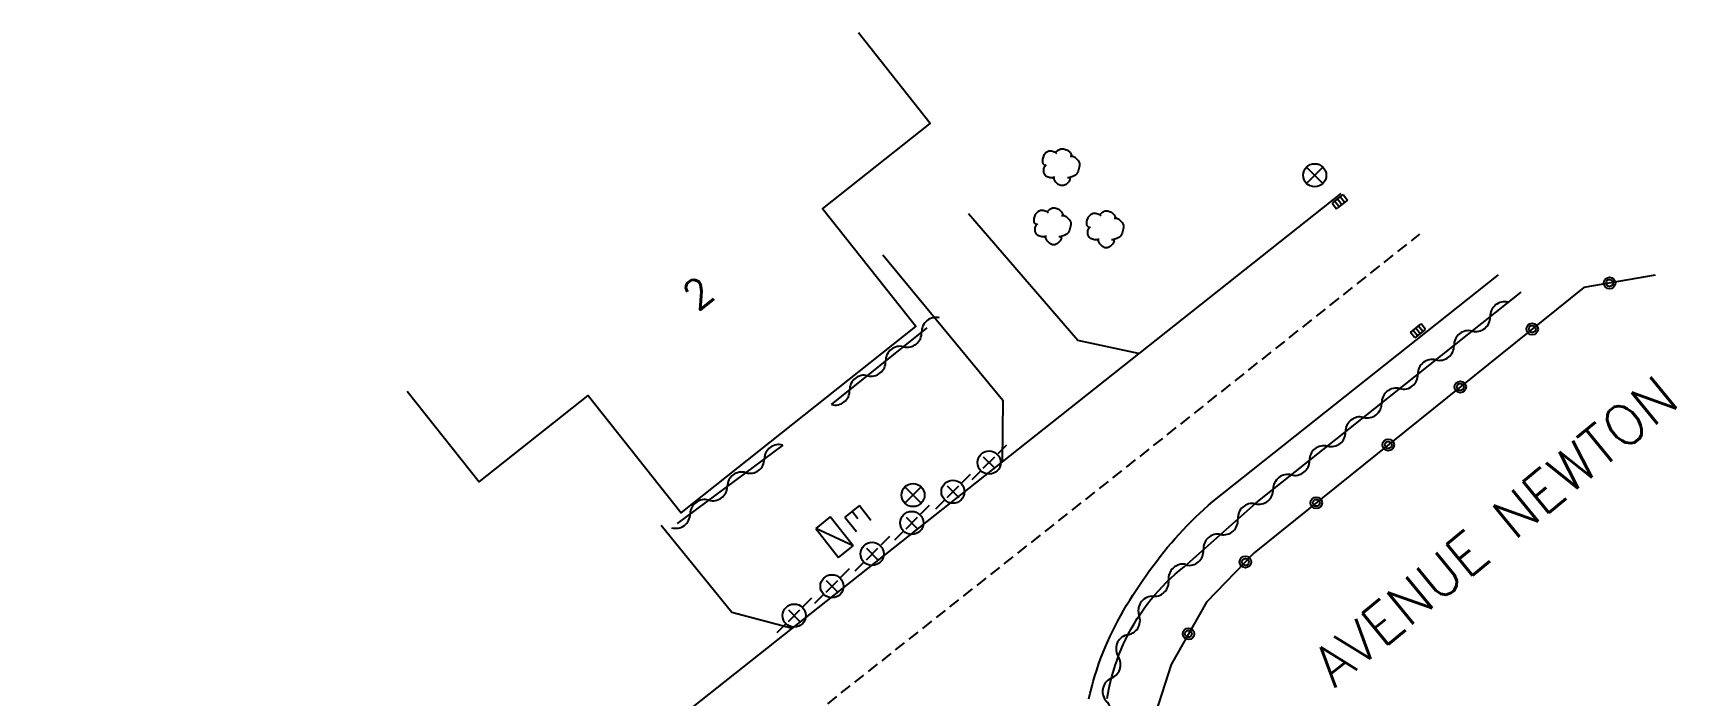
# Model space of a CAD drawing. Header units: millimetres. Extents: x 165003 to 166000, y 157999 to 158715.
# Drawn here: x 165393.3 to 165464.4, y 158465.1 to 158493.7 of the extents above; entities that cross this region are included whole.
import ezdxf
from ezdxf.enums import TextEntityAlignment as Align

# ---------------------------------------------------------------- set-up
doc = ezdxf.new("R2010")
doc.units = ezdxf.units.MM
doc.linetypes.add('DASHED', pattern=[0.75, 0.5, -0.25])
doc.layers.get('0').update_dxf_attribs({"linetype": 'CONTINUOUS'})
for name, color, linetype in [('W0001', 6, 'DASHED'), ('W0008', 7, 'CONTINUOUS'), ('W0100', 7, 'CONTINUOUS'), ('W0300', 7, 'CONTINUOUS'), ('W0310', 3, 'CONTINUOUS'), ('W0322', 7, 'CONTINUOUS'), ('W0400', 7, 'CONTINUOUS'), ('W0430', 7, 'CONTINUOUS'), ('W0454', 7, 'CONTINUOUS'), ('W0469', 7, 'CONTINUOUS'), ('W0989', 7, 'CONTINUOUS'), ('W0991', 7, 'CONTINUOUS')]:
    doc.layers.add(name, color=color, linetype=linetype)
doc.styles.get("Standard").update_dxf_attribs({"font": 'romans.shx', "width": 0.85})

# ---------------------------------------------------------------- blocks, each defined once
blk = doc.blocks.new('T430')
at = {"flags": 128}
for points in [[(-0.4, 2.1), (0.4, 2.1)], [(-0.4, 2.1), (-0.4, 1.3)], [(-0.4, 1.7), (0, 1.7)], [(0.8, 0.8), (-0.8, 0.8)], [(-0.8, 0.8), (-0.8, 0)], [(0.8, 0.8), (-0.8, 0)], [(-0.4, 1.3), (0.4, 1.3)], [(0.8, 0), (0.8, 0.8)], [(-0.8, 0), (0.8, 0)]]:
    blk.add_lwpolyline(points, dxfattribs=at)
blk = doc.blocks.new('T454')
for p, q in [((0.75, 0.75), (0.375, 0.375)), ((-0.25, 0.25), (0.25, -0.25)), ((-0.25, -0.25), (0.25, 0.25)), ((-0.375, -0.375), (-0.75, -0.75))]:
    blk.add_line(p, q)
blk.add_ellipse((0, 0), major_axis=(0.354, 0.354), ratio=1, start_param=5.497787, end_param=11.780972)
blk = doc.blocks.new('T400')
for p, q in [((-0.15, 0.3), (0.15, 0.3)), ((-0.15, -0.25), (-0.15, 0.3)), ((-0.15, 0.15), (0.15, 0.15)), ((-0.15, 0), (0.15, 0)), ((0.15, 0.3), (0.15, -0.25)), ((-0.15, -0.15), (0.15, -0.15)), ((-0.15, -0.25), (-0.15, -0.3)), ((-0.15, -0.3), (0.15, -0.3)), ((0.15, -0.3), (0.15, -0.25))]:
    blk.add_line(p, q)
blk = doc.blocks.new('T300')
for p, q in [((-0.286, 0.629), (-0.171, 0.743)), ((-0.171, 0.743), (-0.057, 0.8)), ((-0.057, 0.8), (0.057, 0.8)), ((0.057, 0.8), (0.229, 0.743)), ((0.229, 0.743), (0.343, 0.629)), ((-0.8, 0.514), (-0.857, 0.343)), ((-0.857, 0.343), (-0.857, 0.171)), ((-0.857, 0.171), (-0.743, 0.057)), ((-0.686, 0.629), (-0.8, 0.514)), ((-0.8, -0.057), (-0.743, 0.057)), ((-0.743, 0.057), (-0.686, 0.114)), ((-0.571, 0.686), (-0.686, 0.629)), ((-0.457, 0.686), (-0.571, 0.686)), ((-0.286, 0.629), (-0.457, 0.686)), ((-0.229, 0.571), (-0.286, 0.629)), ((0.343, 0.629), (0.4, 0.514)), ((0.457, 0.457), (0.343, 0.457)), ((0.4, 0.514), (0.4, 0.457)), ((0.571, 0.4), (0.457, 0.457)), ((0.571, 0.4), (0.686, 0.286)), ((0.686, 0.286), (0.743, 0.171)), ((0.743, 0.057), (0.686, -0.171)), ((0.743, 0.171), (0.743, 0.057)), ((-0.8, -0.171), (-0.8, -0.057)), ((-0.8, -0.229), (-0.8, -0.171)), ((-0.743, -0.343), (-0.8, -0.229)), ((-0.686, -0.4), (-0.743, -0.343)), ((-0.514, -0.457), (-0.686, -0.4)), ((-0.4, -0.457), (-0.514, -0.457)), ((-0.4, -0.457), (-0.343, -0.457)), ((-0.343, -0.457), (-0.343, -0.4)), ((-0.343, -0.514), (-0.343, -0.457)), ((-0.286, -0.629), (-0.343, -0.514)), ((-0.171, -0.743), (-0.286, -0.629)), ((0.229, -0.686), (0.171, -0.743)), ((0.286, -0.457), (0.229, -0.457)), ((0.286, -0.629), (0.229, -0.686)), ((0.457, -0.4), (0.286, -0.457)), ((0.343, -0.514), (0.286, -0.629)), ((0.343, -0.514), (0.343, -0.457)), ((0.571, -0.343), (0.457, -0.4)), ((0.629, -0.286), (0.571, -0.343)), ((0.686, -0.171), (0.629, -0.286)), ((-0.057, -0.8), (-0.171, -0.743)), ((0.057, -0.8), (-0.057, -0.8)), ((0.171, -0.743), (0.057, -0.8))]:
    blk.add_line(p, q)
blk = doc.blocks.new('t322o')
at = {"color": 0, "linetype": 'Continuous'}
for radius in [0.25, 0.15]:
    blk.add_circle((0, 0), radius, dxfattribs=at)
blk = doc.blocks.new('t310o')
at = {"color": 0, "linetype": 'Continuous'}
for centre, start, end in [((-0.5, 0.375), 216.8699, 323.1304), ((0.5, -0.375), 36.8699, 143.1303)]:
    blk.add_arc(centre, 0.625, start, end, dxfattribs=at)
blk = doc.blocks.new('T469')
at = {"color": 0, "linetype": 'Continuous', "flags": 128}
for points in [[(-0.354, 0.354), (0.354, -0.354)], [(-0.354, -0.354), (0.354, 0.354)]]:
    blk.add_lwpolyline(points, dxfattribs=at)
at = {"color": 0, "linetype": 'Continuous'}
blk.add_circle((0, 0), 0.5, dxfattribs=at)

msp = doc.modelspace()

# ---------------------------------------------------------------- linework, layer by layer
at = {"layer": 'W0001', "flags": 128}
msp.add_lwpolyline([(165395.953, 158439.526), (165411.869, 158452.176), (165441.048, 158475.268), (165453.319, 158485.014)], dxfattribs=at)
at = {"layer": 'W0008', "flags": 128}
for points in [[(165393.27, 158441.882), (165404.781, 158451.037), (165437.411, 158476.858), (165449.913, 158486.775)], [(165441.148, 158479.849), (165438.521, 158480.411), (165433.782, 158485.889)], [(165430.066, 158484.113), (165435.275, 158477.827), (165435.233, 158475.151)], [(165438.998, 158464.901), (165439.056, 158465.152), (165439.119, 158465.402), (165439.186, 158465.65), (165439.258, 158465.898), (165439.335, 158466.145), (165439.417, 158466.39), (165439.504, 158466.634), (165439.597, 158466.877), (165439.694, 158467.118), (165439.796, 158467.356), (165439.903, 158467.591), (165440.014, 158467.824), (165440.129, 158468.054), (165440.248, 158468.282), (165440.371, 158468.508), (165440.498, 158468.732), (165440.628, 158468.953), (165440.762, 158469.173), (165440.899, 158469.391), (165441.039, 158469.607), (165441.182, 158469.821), (165441.327, 158470.034), (165441.475, 158470.246), (165441.626, 158470.456), (165441.778, 158470.665), (165441.931, 158470.868), (165442.086, 158471.07), (165442.244, 158471.268), (165442.405, 158471.464), (165442.569, 158471.657), (165442.735, 158471.848), (165442.905, 158472.036), (165443.077, 158472.222), (165443.252, 158472.405), (165443.43, 158472.585), (165443.61, 158472.763), (165443.794, 158472.938), (165443.98, 158473.11), (165444.169, 158473.28), (165444.361, 158473.448), (165456.726, 158483.253)], [(165426.149, 158467.95), (165423.53, 158468.637), (165420.482, 158472.399)]]:
    msp.add_lwpolyline(points, dxfattribs=at)
at = {"layer": 'W0100', "flags": 128}
msp.add_lwpolyline([(165409.483, 158478.213), (165412.59, 158474.296), (165417.307, 158478.037), (165421.341, 158472.951), (165431.505, 158481.013), (165427.462, 158486.11), (165432.126, 158489.81), (165429.019, 158493.727)], dxfattribs=at)
at = {"layer": 'W0310', "flags": 128}
for points in [[(165439.784, 158464.918), (165439.828, 158465.158), (165439.878, 158465.398), (165439.933, 158465.636), (165439.994, 158465.872), (165440.061, 158466.107), (165440.133, 158466.341), (165440.212, 158466.572), (165440.297, 158466.802), (165440.388, 158467.031), (165440.486, 158467.258), (165440.591, 158467.482), (165440.702, 158467.706), (165440.823, 158467.933), (165440.951, 158468.156), (165441.084, 158468.375), (165441.223, 158468.588), (165441.367, 158468.797), (165441.517, 158469.001), (165441.673, 158469.2), (165441.835, 158469.394), (165442.002, 158469.584), (165442.175, 158469.769), (165442.354, 158469.949), (165442.539, 158470.124), (165442.729, 158470.295), (165442.925, 158470.461), (165443.127, 158470.622), (165446.234, 158473.379), (165457.712, 158482.51)], [(165427.856, 158477.635), (165431.996, 158480.962)], [(165425.748, 158475.882), (165421.163, 158472.485)]]:
    msp.add_lwpolyline(points, dxfattribs=at)
at = {"layer": 'W0322', "flags": 128}
msp.add_lwpolyline([(165463.511, 158483.238), (165460.43, 158482.708), (165446.154, 158471.227), (165444.091, 158469.091), (165442.552, 158466.395), (165441.618, 158463.479), (165441.383, 158460.421), (165441.842, 158457.4), (165442.917, 158454.561), (165444.602, 158451.938), (165450.306, 158444.627)], dxfattribs=at)

# ---------------------------------------------------------------- block references
at = {"layer": 'W0300'}
for p in [(165437.838, 158487.914), (165437.469, 158485.355), (165439.748, 158485.229)]:
    msp.add_blockref('T300', p, dxfattribs=at)
at = {"layer": 'W0310'}
for p, rotation in [((165456.369, 158481.442), 38.50440117139769), ((165431.754, 158480.768), 38.79019977173573), ((165454.804, 158480.196), 38.50440117139769), ((165430.195, 158479.515), 38.79019977173573), ((165453.239, 158478.951), 38.50440117139769), ((165428.636, 158478.262), 38.79019977173573), ((165451.673, 158477.706), 38.50440117139769), ((165450.108, 158476.461), 38.50440117139769), ((165424.945, 158475.287), 216.5338536309183), ((165448.543, 158475.216), 38.50440117139769), ((165423.338, 158474.096), 216.5338536309183), ((165446.978, 158473.971), 38.50440117139769), ((165421.731, 158472.906), 216.5338536309183), ((165445.449, 158472.682), 41.58213131515934), ((165443.953, 158471.355), 41.58213131515934), ((165442.448, 158470.038), 43.53166741118474), ((165441.17, 158468.507), 56.97499437504357), ((165440.269, 158466.726), 69.7227190272188), ((165439.764, 158464.794), 80.88071496234164)]:
    msp.add_blockref('t310o', p, dxfattribs=dict(at, rotation=rotation))
at = {"layer": 'W0322'}
for p, rotation in [((165461.54, 158482.899), 189.7516171943151), ((165458.191, 158480.907), 218.8080261828293), ((165455.074, 158478.4), 218.8080261828293), ((165451.957, 158475.893), 218.8080261828293), ((165448.84, 158473.387), 218.8080261828293), ((165445.77, 158470.828), 225.987057664063), ((165443.306, 158467.715), 240.2740658543176)]:
    msp.add_blockref('t322o', p, dxfattribs=dict(at, rotation=rotation))
at = {"layer": 'W0400'}
for p, rotation in [((165449.858, 158486.422), 308.4235736048765), ((165453.243, 158480.825), 128.413631610861)]:
    msp.add_blockref('T400', p, dxfattribs=dict(at, rotation=rotation))
at = {"layer": 'W0430', "rotation": 308.3556923410927}
msp.add_blockref('T430', (165427.663, 158471.65), dxfattribs=at)
at = {"layer": 'W0454'}
for p in [(165434.674, 158475.13), (165433.108, 158473.867), (165431.326, 158472.515), (165429.609, 158471.176), (165427.87, 158469.774), (165426.234, 158468.506)]:
    msp.add_blockref('T454', p, dxfattribs=at)
at = {"layer": 'W0469'}
for p in [(165448.773, 158487.562), (165431.38, 158473.722)]:
    msp.add_blockref('T469', p, dxfattribs=at)

# ---------------------------------------------------------------- texts
at = {"layer": 'W0989'}
msp.add_text('AVENUE NEWTON', height=1.75, rotation=39.32632, dxfattribs=at).set_placement((165456.586, 158472.183), align=Align.MIDDLE)
at = {"layer": 'W0991'}
msp.add_text('2', height=1.25, rotation=38.42167, dxfattribs=at).set_placement((165422.073, 158482.466), align=Align.MIDDLE)

doc.saveas('drawing.dxf')
